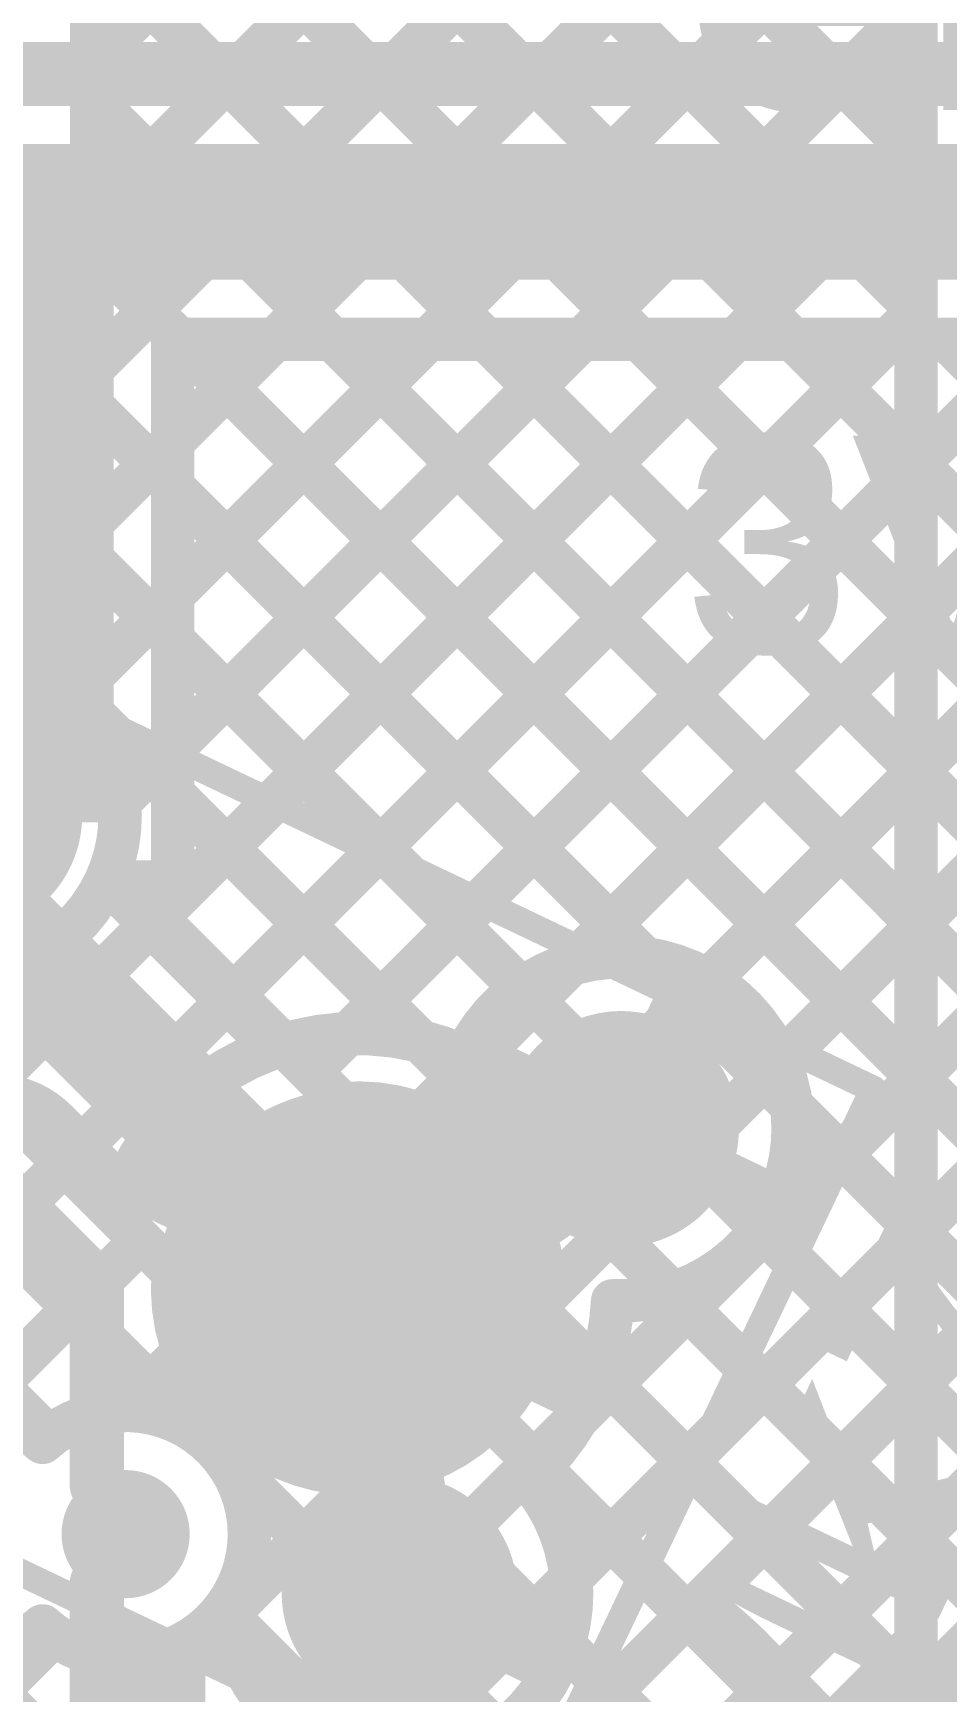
# Model space of a CAD drawing. Header units: millimetres. Extents: x -0.57 to 2.98, y -0.65 to 2.86.
# Drawn here: x 2.5303 to 2.6987, y 0.3949 to 0.7006 of the extents above; entities that cross this region are included whole.
import ezdxf

# ---------------------------------------------------------------- set-up
doc = ezdxf.new("R2010")
doc.units = ezdxf.units.MM
doc.header["$MEASUREMENT"] = 0
for name, color, linetype in [('BottomLayer', 5, 'Continuous'), ('BottomSolder', 6, 'Continuous'), ('Mechanical2', 216, 'Continuous'), ('PadHoleLayer', 156, 'Continuous'), ('TopLayer', 1, 'Continuous'), ('TopOverlay', 2, 'Continuous'), ('TopPaste', 8, 'Continuous'), ('TopSolder', 216, 'Continuous'), ('ViaHoleLayer', 16, 'Continuous')]:
    doc.layers.add(name, color=color, linetype=linetype)
doc.styles.add('Arial', font='', dxfattribs={"height": 0.2})
doc.styles.get('Arial').set_extended_font_data('Arial')

# ---------------------------------------------------------------- blocks, each defined once
blk = doc.blocks.new('SPM0687LR5H_1_233')
at = {"layer": 'BottomSolder'}
h = blk.add_hatch(color=6, dxfattribs=at)
edge = h.paths.add_edge_path()
edge.add_arc((0, -0.03594), 0.004, 0, 360)
at = {"layer": 'PadHoleLayer'}
h = blk.add_hatch(color=156, dxfattribs=at)
edge = h.paths.add_edge_path()
edge.add_arc((0, -0.03594), 0.02018, 0, 360)
at = {"layer": 'TopLayer'}
h = blk.add_hatch(color=1, dxfattribs=at)
edge = h.paths.add_edge_path()
edge.add_arc((-0.0474, 0.06705), 0.01772, 0, 360)
h = blk.add_hatch(color=1, dxfattribs=at)
edge = h.paths.add_edge_path()
edge.add_arc((0, 0.06705), 0.01772, 0, 360)
h = blk.add_hatch(color=1, dxfattribs=at)
edge = h.paths.add_edge_path()
edge.add_arc((0.0474, 0.06705), 0.01772, 0, 360)
h = blk.add_hatch(color=1, dxfattribs=at)
edge = h.paths.add_edge_path()
edge.add_arc((0, -0.03594), 0.03299, 0, 360)
h = blk.add_hatch(color=1, dxfattribs=at)
edge = h.paths.add_edge_path()
edge.add_arc((-0.0474, -0.06705), 0.01772, 0, 360)
h = blk.add_hatch(color=1, dxfattribs=at)
edge = h.paths.add_edge_path()
edge.add_arc((0.0474, -0.06705), 0.01772, 0, 360)
at = {"layer": 'TopPaste'}
h = blk.add_hatch(color=8, dxfattribs=at)
edge = h.paths.add_edge_path()
edge.add_arc((-0.0474, 0.06705), 0.01772, 0, 360)
h = blk.add_hatch(color=8, dxfattribs=at)
edge = h.paths.add_edge_path()
edge.add_arc((0, 0.06705), 0.01772, 0, 360)
h = blk.add_hatch(color=8, dxfattribs=at)
edge = h.paths.add_edge_path()
edge.add_arc((0.0474, 0.06705), 0.01772, 0, 360)
h = blk.add_hatch(color=8, dxfattribs=at)
edge = h.paths.add_edge_path()
edge.add_arc((-0.0474, -0.06705), 0.01772, 0, 360)
h = blk.add_hatch(color=8, dxfattribs=at)
edge = h.paths.add_edge_path()
edge.add_arc((0.0474, -0.06705), 0.01772, 0, 360)
at = {"layer": 'TopSolder'}
h = blk.add_hatch(color=216, dxfattribs=at)
edge = h.paths.add_edge_path()
edge.add_arc((-0.0474, 0.06705), 0.02172, 0, 360)
h = blk.add_hatch(color=216, dxfattribs=at)
edge = h.paths.add_edge_path()
edge.add_arc((0, 0.06705), 0.02172, 0, 360)
h = blk.add_hatch(color=216, dxfattribs=at)
edge = h.paths.add_edge_path()
edge.add_arc((0.0474, 0.06705), 0.02172, 0, 360)
h = blk.add_hatch(color=216, dxfattribs=at)
edge = h.paths.add_edge_path()
edge.add_arc((0, -0.03594), 0.03699, 0, 360)
h = blk.add_hatch(color=216, dxfattribs=at)
edge = h.paths.add_edge_path()
edge.add_arc((-0.0474, -0.06705), 0.02172, 0, 360)
h = blk.add_hatch(color=216, dxfattribs=at)
edge = h.paths.add_edge_path()
edge.add_arc((0.0474, -0.06705), 0.02172, 0, 360)
at = {"layer": 'TopOverlay', "const_width": 0.005}
for points in [[(-0.07402, 0.09591), (-0.07402, -0.10591)], [(-0.07402, 0.09591), (0.07402, 0.09591)], [(0.07402, 0.09591), (0.07402, -0.10591)], [(-0.085, 0.075), (-0.085, 0.065)], [(-0.085, 0.075), (-0.08, 0.07)], [(-0.08, 0.07), (-0.085, 0.065)], [(-0.07402, -0.10591), (0.07402, -0.10591)]]:
    blk.add_lwpolyline(points, dxfattribs=at)
at = {"layer": 'TopOverlay', "const_width": 0.0025}
for points in [[(-0.07527, 0.09591, 1), (-0.07277, 0.09591, 1)], [(-0.07527, 0.09591, 1), (-0.07277, 0.09591, 1)], [(0.07277, 0.09591, 1), (0.07527, 0.09591, 1)], [(0.07277, 0.09591, 1), (0.07527, 0.09591, 1)], [(-0.08625, 0.075, 1), (-0.08375, 0.075, 1)], [(-0.08625, 0.075, 1), (-0.08375, 0.075, 1)], [(-0.08125, 0.07, 1), (-0.07875, 0.07, 1)], [(-0.08125, 0.07, 1), (-0.07875, 0.07, 1)], [(-0.08625, 0.065, 1), (-0.08375, 0.065, 1)], [(-0.08625, 0.065, 1), (-0.08375, 0.065, 1)], [(-0.07527, -0.10591, 1), (-0.07277, -0.10591, 1)], [(-0.07527, -0.10591, 1), (-0.07277, -0.10591, 1)], [(0.07277, -0.10591, 1), (0.07527, -0.10591, 1)], [(0.07277, -0.10591, 1), (0.07527, -0.10591, 1)]]:
    blk.add_lwpolyline(points, format="xyb", close=True, dxfattribs=at)

msp = doc.modelspace()

# ---------------------------------------------------------------- hatches: boundary and pattern name
at = {"layer": 'BottomLayer'}
msp.add_hatch(color=5, dxfattribs=at).paths.add_polyline_path([(2.504, 0.55521), (2.545, 0.55521), (2.545, 0.68021), (2.504, 0.68021)])
h = msp.add_hatch(color=5, dxfattribs=at)
edge = h.paths.add_edge_path()
edge.add_arc((2.54731, 0.424), 0.01181, 0, 360)
at = {"layer": 'BottomSolder'}
h = msp.add_hatch(color=6, dxfattribs=at)
edge = h.paths.add_edge_path()
edge.add_arc((2.54731, 0.424), 0.00791, 0, 360)
at = {"layer": 'TopLayer'}
h = msp.add_hatch(color=1, dxfattribs=at)
edge = h.paths.add_edge_path()
edge.add_arc((2.54731, 0.424), 0.01181, 0, 360)
at = {"layer": 'TopSolder'}
h = msp.add_hatch(color=216, dxfattribs=at)
edge = h.paths.add_edge_path()
edge.add_arc((2.54731, 0.424), 0.00791, 0, 360)
at = {"layer": 'ViaHoleLayer'}
h = msp.add_hatch(color=16, dxfattribs=at)
edge = h.paths.add_edge_path()
edge.add_arc((2.54731, 0.424), 0.00591, 0, 360)

# ---------------------------------------------------------------- linework, layer by layer
at = {"layer": 'BottomLayer'}
for points, const_width in [([(2.51511, 0.695), (2.77944, 0.695)], 0.008), ([(2.53463, 0.695), (2.53841, 0.69121)], 0.008), ([(2.53702, 0.69121), (2.5408, 0.695)], 0.008), ([(2.56291, 0.695), (2.5667, 0.69121)], 0.008), ([(2.5653, 0.69121), (2.56909, 0.695)], 0.008), ([(2.59119, 0.695), (2.59498, 0.69121)], 0.008), ([(2.59359, 0.69121), (2.59737, 0.695)], 0.008), ([(2.61948, 0.695), (2.62327, 0.69121)], 0.008), ([(2.62187, 0.69121), (2.62566, 0.695)], 0.008), ([(2.64776, 0.695), (2.65155, 0.69121)], 0.008), ([(2.65016, 0.69121), (2.65394, 0.695)], 0.008), ([(2.67605, 0.695), (2.67983, 0.69121)], 0.008), ([(2.67844, 0.69121), (2.68223, 0.695)], 0.008), ([(2.519, 0.69121), (2.556, 0.69121)], 0.008), ([(2.519, 0.69121), (2.556, 0.69121)], 0.008), ([(2.556, 0.69121), (2.76629, 0.69121)], 0.008), ([(2.519, 0.66771), (2.76629, 0.66771)], 0.025), ([(2.55302, 0.53751), (2.65972, 0.64421)], 0.008), ([(2.556, 0.64421), (2.75655, 0.64421)], 0.008), ([(2.556, 0.59706), (2.60316, 0.64421)], 0.008), ([(2.556, 0.56877), (2.63144, 0.64421)], 0.008), ([(2.556, 0.62534), (2.57487, 0.64421)], 0.008), ([(2.556, 0.54421), (2.556, 0.64421)], 0.008), ([(2.55713, 0.64421), (2.73585, 0.46549)], 0.008), ([(2.56716, 0.52337), (2.68801, 0.64421)], 0.008), ([(2.58131, 0.50923), (2.71629, 0.64421)], 0.008), ([(2.58541, 0.64421), (2.74497, 0.48465)], 0.008), ([(2.60178, 0.50142), (2.74458, 0.64421)], 0.008), ([(2.6137, 0.64421), (2.75273, 0.50518)], 0.008), ([(2.64198, 0.64421), (2.7598, 0.5264)], 0.008), ([(2.67027, 0.64421), (2.76687, 0.54761)], 0.008), ([(2.69855, 0.64421), (2.77394, 0.56882)], 0.008), ([(2.61788, 0.48924), (2.76471, 0.63606)], 0.008), ([(2.3475, 0.62757), (2.53317, 0.4419)], 0.008), ([(2.62426, 0.46733), (2.77656, 0.61963)], 0.008), ([(2.556, 0.61706), (2.72672, 0.44634)], 0.008), ([(2.558, 0.37278), (2.78192, 0.5967)], 0.008), ([(2.556, 0.58877), (2.71759, 0.42718)], 0.008), ([(2.556, 0.56049), (2.70846, 0.40803)], 0.008), ([(2.3735, 0.16), (2.76975, 0.55625)], 0.008), ([(2.54632, 0.54421), (2.5872, 0.50333)], 0.008), ([(2.54632, 0.54421), (2.556, 0.54421)], 0.008), ([(2.49097, 0.534), (2.52542, 0.534)], 0.022), ([(2.52542, 0.534), (2.59014, 0.46928)], 0.022), ([(2.39949, 0.15771), (2.75561, 0.51382)], 0.008), ([(2.49135, 0.512), (2.56145, 0.4419)], 0.008), ([(2.51631, 0.512), (2.55609, 0.47222)], 0.008), ([(2.59014, 0.46928), (2.60313, 0.49652)], 0.01), ([(2.467, 0.42321), (2.53605, 0.49226)], 0.008), ([(2.677, 0.342), (2.748, 0.491)], 0.008), ([(2.51879, 0.44671), (2.55019, 0.47811)], 0.008), ([(2.57714, 0.44205), (2.59014, 0.46928)], 0.01), ([(2.59014, 0.46928), (2.61737, 0.45629)], 0.01), ([(2.41066, 0.14059), (2.7361, 0.46603)], 0.008), ([(2.62394, 0.46426), (2.69933, 0.38887)], 0.008), ([(2.54717, 0.44681), (2.558, 0.45764)], 0.008), ([(2.61455, 0.44537), (2.69021, 0.36971)], 0.008), ([(2.56589, 0.43724), (2.57018, 0.44153)], 0.008), ([(2.56521, 0.43814), (2.67119, 0.33216)], 0.008), ([(2.558, 0.40107), (2.59209, 0.43516)], 0.008), ([(2.59602, 0.43562), (2.68108, 0.35056)], 0.008), ([(2.54731, 0.42031), (2.54731, 0.424)], 0.01), ([(2.542, 0.415), (2.54731, 0.42031)], 0.01), ([(2.542, 0.36672), (2.542, 0.415)], 0.01), ([(2.60822, 0.30987), (2.71036, 0.412)], 0.008), ([(2.56521, 0.40986), (2.66068, 0.31438)], 0.008), ([(2.558, 0.36672), (2.558, 0.40385)], 0.008)]:
    msp.add_lwpolyline(points, dxfattribs=dict(at, const_width=const_width))
for points, const_width in [([(2.53263, 0.695, 1), (2.53663, 0.695, 1)], 0.004), ([(2.5388, 0.695, 1), (2.5428, 0.695, 1)], 0.004), ([(2.56091, 0.695, 1), (2.56491, 0.695, 1)], 0.004), ([(2.56709, 0.695, 1), (2.57109, 0.695, 1)], 0.004), ([(2.58919, 0.695, 1), (2.59319, 0.695, 1)], 0.004), ([(2.59537, 0.695, 1), (2.59937, 0.695, 1)], 0.004), ([(2.61748, 0.695, 1), (2.62148, 0.695, 1)], 0.004), ([(2.62366, 0.695, 1), (2.62766, 0.695, 1)], 0.004), ([(2.64576, 0.695, 1), (2.64976, 0.695, 1)], 0.004), ([(2.65194, 0.695, 1), (2.65594, 0.695, 1)], 0.004), ([(2.67405, 0.695, 1), (2.67805, 0.695, 1)], 0.004), ([(2.68023, 0.695, 1), (2.68423, 0.695, 1)], 0.004), ([(2.53502, 0.69121, 1), (2.53902, 0.69121, 1)], 0.004), ([(2.53641, 0.69121, 1), (2.54041, 0.69121, 1)], 0.004), ([(2.554, 0.69121, 1), (2.558, 0.69121, 1)], 0.004), ([(2.554, 0.69121, 1), (2.558, 0.69121, 1)], 0.004), ([(2.554, 0.69121, 1), (2.558, 0.69121, 1)], 0.004), ([(2.5633, 0.69121, 1), (2.5673, 0.69121, 1)], 0.004), ([(2.5647, 0.69121, 1), (2.5687, 0.69121, 1)], 0.004), ([(2.59159, 0.69121, 1), (2.59559, 0.69121, 1)], 0.004), ([(2.59298, 0.69121, 1), (2.59698, 0.69121, 1)], 0.004), ([(2.61987, 0.69121, 1), (2.62387, 0.69121, 1)], 0.004), ([(2.62127, 0.69121, 1), (2.62527, 0.69121, 1)], 0.004), ([(2.64816, 0.69121, 1), (2.65216, 0.69121, 1)], 0.004), ([(2.64955, 0.69121, 1), (2.65355, 0.69121, 1)], 0.004), ([(2.67644, 0.69121, 1), (2.68044, 0.69121, 1)], 0.004), ([(2.67783, 0.69121, 1), (2.68183, 0.69121, 1)], 0.004), ([(2.51275, 0.66771, 1), (2.52525, 0.66771, 1)], 0.0125), ([(2.554, 0.64421, 1), (2.558, 0.64421, 1)], 0.004), ([(2.554, 0.64421, 1), (2.558, 0.64421, 1)], 0.004), ([(2.55513, 0.64421, 1), (2.55913, 0.64421, 1)], 0.004), ([(2.57287, 0.64421, 1), (2.57687, 0.64421, 1)], 0.004), ([(2.58341, 0.64421, 1), (2.58741, 0.64421, 1)], 0.004), ([(2.60116, 0.64421, 1), (2.60516, 0.64421, 1)], 0.004), ([(2.6117, 0.64421, 1), (2.6157, 0.64421, 1)], 0.004), ([(2.62944, 0.64421, 1), (2.63344, 0.64421, 1)], 0.004), ([(2.63998, 0.64421, 1), (2.64398, 0.64421, 1)], 0.004), ([(2.65772, 0.64421, 1), (2.66172, 0.64421, 1)], 0.004), ([(2.66827, 0.64421, 1), (2.67227, 0.64421, 1)], 0.004), ([(2.68601, 0.64421, 1), (2.69001, 0.64421, 1)], 0.004), ([(2.69655, 0.64421, 1), (2.70055, 0.64421, 1)], 0.004), ([(2.554, 0.62534, 1), (2.558, 0.62534, 1)], 0.004), ([(2.554, 0.61706, 1), (2.558, 0.61706, 1)], 0.004), ([(2.554, 0.59706, 1), (2.558, 0.59706, 1)], 0.004), ([(2.554, 0.58877, 1), (2.558, 0.58877, 1)], 0.004), ([(2.554, 0.56877, 1), (2.558, 0.56877, 1)], 0.004), ([(2.554, 0.56049, 1), (2.558, 0.56049, 1)], 0.004), ([(2.54432, 0.54421, 1), (2.54832, 0.54421, 1)], 0.004), ([(2.54432, 0.54421, 1), (2.54832, 0.54421, 1)], 0.004), ([(2.554, 0.54421, 1), (2.558, 0.54421, 1)], 0.004), ([(2.554, 0.54421, 1), (2.558, 0.54421, 1)], 0.004), ([(2.51992, 0.534, 1), (2.53092, 0.534, 1)], 0.011), ([(2.51992, 0.534, 1), (2.53092, 0.534, 1)], 0.011), ([(2.55102, 0.53751, 1), (2.55502, 0.53751, 1)], 0.004), ([(2.56516, 0.52337, 1), (2.56916, 0.52337, 1)], 0.004), ([(2.57931, 0.50923, 1), (2.58331, 0.50923, 1)], 0.004), ([(2.5852, 0.50333, 1), (2.5892, 0.50333, 1)], 0.004), ([(2.5852, 0.50333, 1), (2.5892, 0.50333, 1)], 0.004), ([(2.5852, 0.50333, 1), (2.5892, 0.50333, 1)], 0.004), ([(2.59978, 0.50142, 1), (2.60378, 0.50142, 1)], 0.004), ([(2.60063, 0.49652, 1), (2.60563, 0.49652, 1)], 0.005), ([(2.53405, 0.49226, 1), (2.53805, 0.49226, 1)], 0.004), ([(2.61588, 0.48924, 1), (2.61988, 0.48924, 1)], 0.004), ([(2.54819, 0.47811, 1), (2.55219, 0.47811, 1)], 0.004), ([(2.58464, 0.46928, 1), (2.59564, 0.46928, 1)], 0.011), ([(2.55409, 0.47222, 1), (2.55809, 0.47222, 1)], 0.004), ([(2.55409, 0.47222, 1), (2.55809, 0.47222, 1)], 0.004), ([(2.55409, 0.47222, 1), (2.55809, 0.47222, 1)], 0.004), ([(2.58764, 0.46928, 1), (2.59264, 0.46928, 1)], 0.005), ([(2.58764, 0.46928, 1), (2.59264, 0.46928, 1)], 0.005), ([(2.58764, 0.46928, 1), (2.59264, 0.46928, 1)], 0.005), ([(2.62226, 0.46733, 1), (2.62626, 0.46733, 1)], 0.004), ([(2.62231, 0.46928, 1), (2.62631, 0.46928, 1)], 0.004), ([(2.62231, 0.46928, 1), (2.62631, 0.46928, 1)], 0.004), ([(2.62231, 0.46928, 1), (2.62631, 0.46928, 1)], 0.004), ([(2.62231, 0.46928, 1), (2.62631, 0.46928, 1)], 0.004), ([(2.62194, 0.46426, 1), (2.62594, 0.46426, 1)], 0.004), ([(2.556, 0.45764, 1), (2.56, 0.45764, 1)], 0.004), ([(2.61487, 0.45629, 1), (2.61987, 0.45629, 1)], 0.005), ([(2.61898, 0.45457, 1), (2.62298, 0.45457, 1)], 0.004), ([(2.61898, 0.45457, 1), (2.62298, 0.45457, 1)], 0.004), ([(2.61898, 0.45457, 1), (2.62298, 0.45457, 1)], 0.004), ([(2.61898, 0.45457, 1), (2.62298, 0.45457, 1)], 0.004), ([(2.54517, 0.44681, 1), (2.54917, 0.44681, 1)], 0.004), ([(2.61255, 0.44537, 1), (2.61655, 0.44537, 1)], 0.004), ([(2.57464, 0.44205, 1), (2.57964, 0.44205, 1)], 0.005), ([(2.53, 0.44091, 1), (2.534, 0.44091, 1)], 0.004), ([(2.53, 0.44091, 1), (2.534, 0.44091, 1)], 0.004), ([(2.53117, 0.4419, 1), (2.53517, 0.4419, 1)], 0.004), ([(2.55945, 0.4419, 1), (2.56345, 0.4419, 1)], 0.004), ([(2.56818, 0.44153, 1), (2.57218, 0.44153, 1)], 0.004), ([(2.56321, 0.43814, 1), (2.56721, 0.43814, 1)], 0.004), ([(2.56389, 0.43724, 1), (2.56789, 0.43724, 1)], 0.004), ([(2.59009, 0.43516, 1), (2.59409, 0.43516, 1)], 0.004), ([(2.59402, 0.43562, 1), (2.59802, 0.43562, 1)], 0.004), ([(2.54481, 0.424, 1), (2.54981, 0.424, 1)], 0.005), ([(2.56812, 0.424, 1), (2.57212, 0.424, 1)], 0.004), ([(2.56812, 0.424, 1), (2.57212, 0.424, 1)], 0.004), ([(2.54481, 0.42031, 1), (2.54981, 0.42031, 1)], 0.005), ([(2.54481, 0.42031, 1), (2.54981, 0.42031, 1)], 0.005), ([(2.5395, 0.415, 1), (2.5445, 0.415, 1)], 0.005), ([(2.5395, 0.415, 1), (2.5445, 0.415, 1)], 0.005), ([(2.56321, 0.40986, 1), (2.56721, 0.40986, 1)], 0.004), ([(2.556, 0.40385, 1), (2.56, 0.40385, 1)], 0.004), ([(2.556, 0.40385, 1), (2.56, 0.40385, 1)], 0.004), ([(2.556, 0.40107, 1), (2.56, 0.40107, 1)], 0.004)]:
    msp.add_lwpolyline(points, format="xyb", close=True, dxfattribs=dict(at, const_width=const_width))
at = {"layer": 'BottomLayer', "const_width": 0.008}
for points in [[(2.5872, 0.50333, -0.439654), (2.62431, 0.46928)], [(2.5872, 0.50333, -0.439654), (2.62431, 0.46928)], [(2.62098, 0.45457, -0.834882), (2.55609, 0.47222)], [(2.62098, 0.45457, -0.834882), (2.55609, 0.47222)], [(2.62431, 0.46928, -0.111726), (2.62098, 0.45457)], [(2.62431, 0.46928, -0.111726), (2.62098, 0.45457)], [(2.506, 0.40385, -1.132461), (2.532, 0.44091)], [(2.532, 0.44091, -0.650404), (2.57012, 0.424)], [(2.57012, 0.424, -0.277593), (2.558, 0.40385)]]:
    msp.add_lwpolyline(points, format="xyb", dxfattribs=at)
at = {"layer": 'Mechanical2', "const_width": 0.01}
msp.add_lwpolyline([(1.75783, 2.80917, -6.230382), (0.64896, 2.81029)], format="xyb", dxfattribs=at)
at = {"layer": 'TopLayer'}
for points, const_width in [([(2.27848, 1.036), (2.693, 0.62148)], 0.008), ([(2.30676, 1.036), (2.693, 0.64976)], 0.008), ([(2.33505, 1.036), (2.693, 0.67805)], 0.008), ([(2.693, 0.40421), (2.693, 1.01379)], 0.008), ([(2.54108, 0.69528), (2.693, 0.8472)], 0.008), ([(2.54108, 0.66699), (2.693, 0.81891)], 0.008), ([(2.54108, 0.63871), (2.693, 0.79063)], 0.008), ([(2.54108, 0.61043), (2.693, 0.76234)], 0.008), ([(2.54108, 0.65858), (2.54108, 0.756)], 0.008), ([(2.54108, 0.74511), (2.693, 0.59319)], 0.008), ([(2.54108, 0.58214), (2.693, 0.73406)], 0.008), ([(2.54108, 0.71683), (2.693, 0.56491)], 0.008), ([(2.54619, 0.55896), (2.693, 0.70577)], 0.008), ([(2.54108, 0.68854), (2.693, 0.53663)], 0.008), ([(2.52569, 0.51018), (2.693, 0.67749)], 0.008), ([(2.54108, 0.66026), (2.693, 0.50834)], 0.008), ([(2.54108, 0.57291), (2.54108, 0.65858)], 0.008), ([(2.53921, 0.49542), (2.693, 0.64921)], 0.008), ([(2.54108, 0.63197), (2.64296, 0.53009)], 0.008), ([(2.58832, 0.51624), (2.693, 0.62092)], 0.008), ([(2.54108, 0.60369), (2.62024, 0.52453)], 0.008), ([(2.62938, 0.52902), (2.693, 0.59264)], 0.008), ([(2.54108, 0.5754), (2.60164, 0.51484)], 0.008), ([(2.65467, 0.52603), (2.693, 0.56435)], 0.008), ([(2.54371, 0.54449), (2.57458, 0.51362)], 0.008), ([(2.66787, 0.51094), (2.693, 0.53607)], 0.008), ([(2.5296, 0.53032), (2.55716, 0.50276)], 0.008), ([(2.63862, 0.49868), (2.65055, 0.52369)], 0.01), ([(2.6136, 0.51061), (2.63862, 0.49868)], 0.01), ([(2.59014, 0.46928), (2.60864, 0.50809)], 0.01), ([(2.63059, 0.44538), (2.693, 0.50778)], 0.008), ([(2.5964, 0.47019), (2.63862, 0.49868)], 0.022), ([(2.67003, 0.50302), (2.693, 0.48006)], 0.008), ([(2.53447, 0.50016), (2.54691, 0.48772)], 0.008), ([(2.63862, 0.49868), (2.66363, 0.48674)], 0.01), ([(2.52314, 0.48886), (2.542, 0.47)], 0.01), ([(2.55133, 0.48779), (2.59014, 0.46928)], 0.01), ([(2.6294, 0.4159), (2.693, 0.4795)], 0.008), ([(2.66447, 0.4803), (2.693, 0.45177)], 0.008), ([(2.59014, 0.46928), (2.5964, 0.47019)], 0.022), ([(2.59014, 0.46928), (2.5978, 0.41311)], 0.022), ([(2.542, 0.433), (2.542, 0.47)], 0.01), ([(2.59014, 0.46928), (2.62894, 0.45077)], 0.01), ([(2.64808, 0.46841), (2.693, 0.42349)], 0.008), ([(2.63448, 0.45373), (2.6885, 0.39971)], 0.008), ([(2.51253, 0.27075), (2.693, 0.45121)], 0.008), ([(2.62361, 0.43631), (2.67435, 0.38557)], 0.008), ([(2.54082, 0.27075), (2.693, 0.42293)], 0.008), ([(2.5978, 0.41311), (2.59881, 0.41592)], 0.022), ([(2.58587, 0.38809), (2.5978, 0.41311)], 0.01), ([(2.5978, 0.41311), (2.62282, 0.40118)], 0.01), ([(2.42768, 0.27075), (2.56631, 0.40937)], 0.008), ([(2.3994, 0.27075), (2.53407, 0.40542)], 0.008), ([(2.60055, 0.31176), (2.693, 0.40421)], 0.008), ([(2.62805, 0.40358), (2.66021, 0.37142)], 0.008), ([(2.5173, 0.4012), (2.60364, 0.31486)], 0.008), ([(2.54552, 0.40126), (2.61778, 0.329)], 0.008), ([(2.599, 0.289), (2.708, 0.398)], 0.008)]:
    msp.add_lwpolyline(points, dxfattribs=dict(at, const_width=const_width))
for points, const_width in [([(2.53908, 0.69528, 1), (2.54308, 0.69528, 1)], 0.004), ([(2.53908, 0.68854, 1), (2.54308, 0.68854, 1)], 0.004), ([(2.691, 0.67805, 1), (2.695, 0.67805, 1)], 0.004), ([(2.691, 0.67749, 1), (2.695, 0.67749, 1)], 0.004), ([(2.53908, 0.66699, 1), (2.54308, 0.66699, 1)], 0.004), ([(2.53908, 0.66026, 1), (2.54308, 0.66026, 1)], 0.004), ([(2.53908, 0.65858, 1), (2.54308, 0.65858, 1)], 0.004), ([(2.53908, 0.65858, 1), (2.54308, 0.65858, 1)], 0.004), ([(2.691, 0.64976, 1), (2.695, 0.64976, 1)], 0.004), ([(2.691, 0.64921, 1), (2.695, 0.64921, 1)], 0.004), ([(2.53908, 0.63871, 1), (2.54308, 0.63871, 1)], 0.004), ([(2.53908, 0.63197, 1), (2.54308, 0.63197, 1)], 0.004), ([(2.691, 0.62148, 1), (2.695, 0.62148, 1)], 0.004), ([(2.691, 0.62092, 1), (2.695, 0.62092, 1)], 0.004), ([(2.53908, 0.61043, 1), (2.54308, 0.61043, 1)], 0.004), ([(2.53908, 0.60369, 1), (2.54308, 0.60369, 1)], 0.004), ([(2.691, 0.59319, 1), (2.695, 0.59319, 1)], 0.004), ([(2.691, 0.59264, 1), (2.695, 0.59264, 1)], 0.004), ([(2.53908, 0.58214, 1), (2.54308, 0.58214, 1)], 0.004), ([(2.53908, 0.5754, 1), (2.54308, 0.5754, 1)], 0.004), ([(2.53908, 0.57291, 1), (2.54308, 0.57291, 1)], 0.004), ([(2.53908, 0.57291, 1), (2.54308, 0.57291, 1)], 0.004), ([(2.691, 0.56491, 1), (2.695, 0.56491, 1)], 0.004), ([(2.691, 0.56435, 1), (2.695, 0.56435, 1)], 0.004), ([(2.54419, 0.55896, 1), (2.54819, 0.55896, 1)], 0.004), ([(2.5443, 0.55641, 1), (2.5483, 0.55641, 1)], 0.004), ([(2.5443, 0.55641, 1), (2.5483, 0.55641, 1)], 0.004), ([(2.5415, 0.54404, 1), (2.5455, 0.54404, 1)], 0.004), ([(2.5415, 0.54404, 1), (2.5455, 0.54404, 1)], 0.004), ([(2.54171, 0.54449, 1), (2.54571, 0.54449, 1)], 0.004), ([(2.691, 0.53663, 1), (2.695, 0.53663, 1)], 0.004), ([(2.691, 0.53607, 1), (2.695, 0.53607, 1)], 0.004), ([(2.5276, 0.53032, 1), (2.5316, 0.53032, 1)], 0.004), ([(2.62738, 0.52902, 1), (2.63138, 0.52902, 1)], 0.004), ([(2.64096, 0.53009, 1), (2.64496, 0.53009, 1)], 0.004), ([(2.65267, 0.52603, 1), (2.65667, 0.52603, 1)], 0.004), ([(2.61824, 0.52453, 1), (2.62224, 0.52453, 1)], 0.004), ([(2.64805, 0.52369, 1), (2.65305, 0.52369, 1)], 0.005), ([(2.58632, 0.51624, 1), (2.59032, 0.51624, 1)], 0.004), ([(2.57258, 0.51362, 1), (2.57658, 0.51362, 1)], 0.004), ([(2.59964, 0.51484, 1), (2.60364, 0.51484, 1)], 0.004), ([(2.60781, 0.51196, 1), (2.61181, 0.51196, 1)], 0.004), ([(2.60799, 0.51233, 1), (2.61199, 0.51233, 1)], 0.004), ([(2.6111, 0.51061, 1), (2.6161, 0.51061, 1)], 0.005), ([(2.66587, 0.51094, 1), (2.66987, 0.51094, 1)], 0.004), ([(2.60614, 0.50809, 1), (2.61114, 0.50809, 1)], 0.005), ([(2.691, 0.50834, 1), (2.695, 0.50834, 1)], 0.004), ([(2.691, 0.50778, 1), (2.695, 0.50778, 1)], 0.004), ([(2.63312, 0.49868, 1), (2.64412, 0.49868, 1)], 0.011), ([(2.55516, 0.50276, 1), (2.55916, 0.50276, 1)], 0.004), ([(2.66803, 0.50302, 1), (2.67203, 0.50302, 1)], 0.004), ([(2.53246, 0.50017, 1), (2.53646, 0.50017, 1)], 0.004), ([(2.53247, 0.50016, 1), (2.53647, 0.50016, 1)], 0.004), ([(2.53247, 0.50016, 1), (2.53647, 0.50016, 1)], 0.004), ([(2.63612, 0.49868, 1), (2.64112, 0.49868, 1)], 0.005), ([(2.63612, 0.49868, 1), (2.64112, 0.49868, 1)], 0.005), ([(2.63612, 0.49868, 1), (2.64112, 0.49868, 1)], 0.005), ([(2.66833, 0.49868, 1), (2.67233, 0.49868, 1)], 0.004), ([(2.66833, 0.49868, 1), (2.67233, 0.49868, 1)], 0.004), ([(2.53721, 0.49542, 1), (2.54121, 0.49542, 1)], 0.004), ([(2.54572, 0.48951, 1), (2.54972, 0.48951, 1)], 0.004), ([(2.54883, 0.48779, 1), (2.55383, 0.48779, 1)], 0.005), ([(2.54491, 0.48772, 1), (2.54891, 0.48772, 1)], 0.004), ([(2.66113, 0.48674, 1), (2.66613, 0.48674, 1)], 0.005), ([(2.66524, 0.48502, 1), (2.66924, 0.48502, 1)], 0.004), ([(2.66524, 0.48502, 1), (2.66924, 0.48502, 1)], 0.004), ([(2.66247, 0.4803, 1), (2.66647, 0.4803, 1)], 0.004), ([(2.691, 0.48006, 1), (2.695, 0.48006, 1)], 0.004), ([(2.691, 0.4795, 1), (2.695, 0.4795, 1)], 0.004), ([(2.58464, 0.46928, 1), (2.59564, 0.46928, 1)], 0.011), ([(2.58464, 0.46928, 1), (2.59564, 0.46928, 1)], 0.011), ([(2.5909, 0.47019, 1), (2.6019, 0.47019, 1)], 0.011), ([(2.5909, 0.47019, 1), (2.6019, 0.47019, 1)], 0.011), ([(2.5395, 0.47, 1), (2.5445, 0.47, 1)], 0.005), ([(2.5395, 0.47, 1), (2.5445, 0.47, 1)], 0.005), ([(2.58764, 0.46928, 1), (2.59264, 0.46928, 1)], 0.005), ([(2.58764, 0.46928, 1), (2.59264, 0.46928, 1)], 0.005), ([(2.58764, 0.46928, 1), (2.59264, 0.46928, 1)], 0.005), ([(2.63507, 0.467, 1), (2.63907, 0.467, 1)], 0.004), ([(2.63507, 0.467, 1), (2.63907, 0.467, 1)], 0.004), ([(2.64608, 0.46841, 1), (2.65008, 0.46841, 1)], 0.004), ([(2.62644, 0.45077, 1), (2.63144, 0.45077, 1)], 0.005), ([(2.63248, 0.45373, 1), (2.63648, 0.45373, 1)], 0.004), ([(2.691, 0.45177, 1), (2.695, 0.45177, 1)], 0.004), ([(2.63055, 0.44905, 1), (2.63455, 0.44905, 1)], 0.004), ([(2.63055, 0.44905, 1), (2.63455, 0.44905, 1)], 0.004), ([(2.691, 0.45121, 1), (2.695, 0.45121, 1)], 0.004), ([(2.62859, 0.44538, 1), (2.63259, 0.44538, 1)], 0.004), ([(2.62161, 0.43631, 1), (2.62561, 0.43631, 1)], 0.004), ([(2.5395, 0.433, 1), (2.5445, 0.433, 1)], 0.005), ([(2.61945, 0.43424, 1), (2.62345, 0.43424, 1)], 0.004), ([(2.61945, 0.43424, 1), (2.62345, 0.43424, 1)], 0.004), ([(2.59331, 0.41592, 1), (2.60431, 0.41592, 1)], 0.011), ([(2.691, 0.42349, 1), (2.695, 0.42349, 1)], 0.004), ([(2.691, 0.42293, 1), (2.695, 0.42293, 1)], 0.004), ([(2.5923, 0.41311, 1), (2.6033, 0.41311, 1)], 0.011), ([(2.5923, 0.41311, 1), (2.6033, 0.41311, 1)], 0.011), ([(2.6274, 0.4159, 1), (2.6314, 0.4159, 1)], 0.004), ([(2.5953, 0.41311, 1), (2.6003, 0.41311, 1)], 0.005), ([(2.5953, 0.41311, 1), (2.6003, 0.41311, 1)], 0.005), ([(2.62752, 0.41311, 1), (2.63152, 0.41311, 1)], 0.004), ([(2.62752, 0.41311, 1), (2.63152, 0.41311, 1)], 0.004), ([(2.56415, 0.41113, 1), (2.56815, 0.41113, 1)], 0.004), ([(2.56415, 0.41113, 1), (2.56815, 0.41113, 1)], 0.004), ([(2.56431, 0.40937, 1), (2.56831, 0.40937, 1)], 0.004), ([(2.53, 0.40709, 1), (2.534, 0.40709, 1)], 0.004), ([(2.53, 0.40709, 1), (2.534, 0.40709, 1)], 0.004), ([(2.53207, 0.40542, 1), (2.53607, 0.40542, 1)], 0.004), ([(2.62605, 0.40358, 1), (2.63005, 0.40358, 1)], 0.004), ([(2.691, 0.40421, 1), (2.695, 0.40421, 1)], 0.004), ([(2.691, 0.40421, 1), (2.695, 0.40421, 1)], 0.004), ([(2.54352, 0.40126, 1), (2.54752, 0.40126, 1)], 0.004), ([(2.62032, 0.40118, 1), (2.62532, 0.40118, 1)], 0.005), ([(2.6865, 0.39971, 1), (2.6905, 0.39971, 1)], 0.004), ([(2.62443, 0.39945, 1), (2.62843, 0.39945, 1)], 0.004), ([(2.62443, 0.39945, 1), (2.62843, 0.39945, 1)], 0.004)]:
    msp.add_lwpolyline(points, format="xyb", close=True, dxfattribs=dict(at, const_width=const_width))
at = {"layer": 'TopLayer', "const_width": 0.008}
for points in [[(2.54108, 0.57291, -0.154279), (2.5463, 0.55641)], [(2.5463, 0.55641, -0.111726), (2.5435, 0.54404)], [(2.5435, 0.54404, -0.247579), (2.52202, 0.52803)], [(2.60999, 0.51233, -0.799004), (2.67033, 0.49868)], [(2.54772, 0.48951, -0.410407), (2.60981, 0.51196)], [(2.52451, 0.5048, -0.176837), (2.53446, 0.50017)], [(2.52451, 0.5048, -0.177153), (2.53447, 0.50016)], [(2.67033, 0.49868, -0.111726), (2.66724, 0.48502)], [(2.66724, 0.48502, -0.302338), (2.63707, 0.467)], [(2.63707, 0.467, -0.099429), (2.63255, 0.44905)], [(2.63255, 0.44905, -0.099429), (2.62145, 0.43424)], [(2.532, 0.40709, -1.132461), (2.506, 0.44415)], [(2.62145, 0.43424, -0.184384), (2.62952, 0.41311)], [(2.62952, 0.41311, -0.111726), (2.62643, 0.39945)], [(2.56615, 0.41113, -0.454796), (2.532, 0.40709)], [(2.62643, 0.39945, -0.773791), (2.56615, 0.41113)]]:
    msp.add_lwpolyline(points, format="xyb", dxfattribs=at)

# ---------------------------------------------------------------- block references
at = {"rotation": 64.5}
msp.add_blockref('SPM0687LR5H_1_233', (2.55769, 0.48476), dxfattribs=at)

# ---------------------------------------------------------------- texts
at = {"layer": 'TopOverlay', "style": 'Arial'}
for s, rotation, p in [('GND', 360, (2.65, 0.68647)), ('3V3', 360, (2.65, 0.58647)), ('MK7', 64.5, (2.67509, 0.36227))]:
    msp.add_text(s, height=0.04, rotation=rotation, dxfattribs=at).set_placement(p)

doc.saveas('drawing.dxf')
